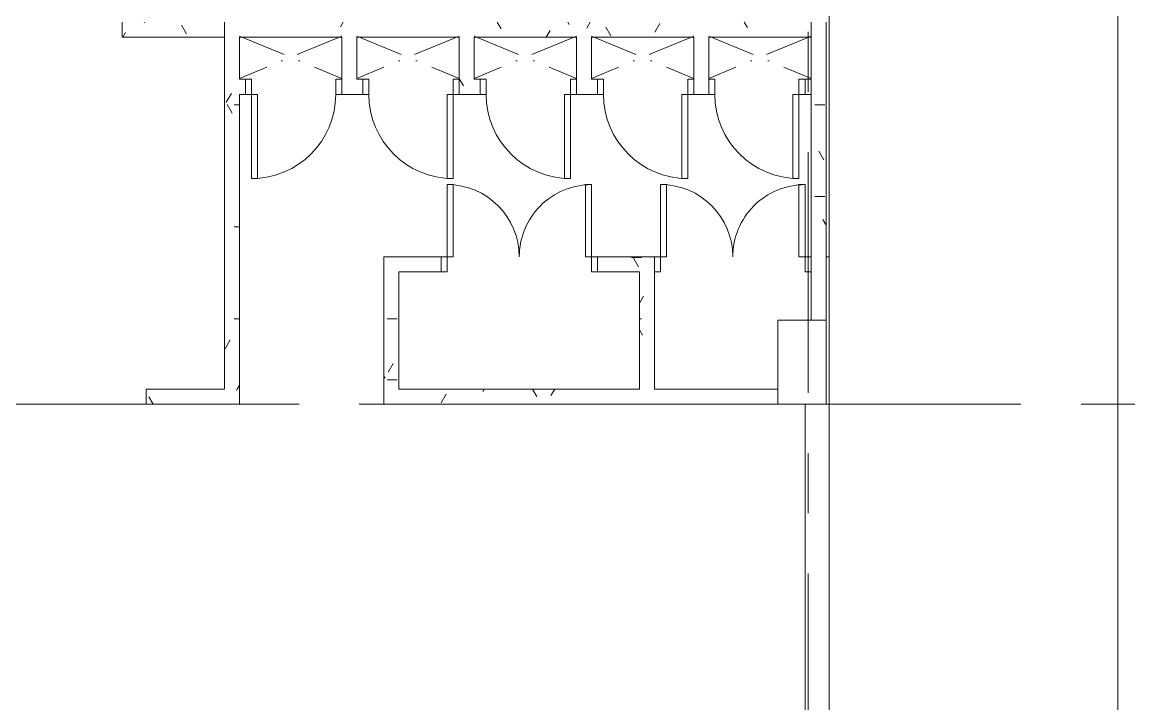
# Model space of a CAD drawing. Header units: millimetres. Extents: x 50620 to 404449, y -131543 to 97.
# Drawn here: x 320581 to 329779, y -30488 to -24823 of the extents above; entities that cross this region are included whole.
import ezdxf

# ---------------------------------------------------------------- set-up
doc = ezdxf.new("R2010")
doc.units = ezdxf.units.MM
doc.linetypes.add('IDA - Grid Line', pattern=[3500, 2000, -500, 500, -500])
doc.linetypes.add('IDA_Stair Clear_2_', pattern=[675, 400, -137.5, 0, -137.5])
doc.layers.add('A-_DETA----_ED', color=6, linetype='Continuous', lineweight=9, true_color=0xff00ff)
doc.layers.add('S-_ANOTGRID_E-1', color=9, linetype='IDA - Grid Line', lineweight=5, true_color=0x808080)
for name, color, linetype, lineweight in [('A-_DETA----_ED-5', 8, 'IDA_Stair Clear_2_', 9), ('A-_DOOR----_E', 8, 'Continuous', 9), ('A-_FLOR----_E', 8, 'Continuous', 9), ('A-_HANR----_E1', 8, 'Continuous', 9), ('A-_HANR----_E3', 8, 'Continuous', 9), ('A-_WALL----_E', 8, 'Continuous', 9), ('A-_WALL----_E-1', 8, 'Continuous', 18), ('A-_WALL----_H-1', 8, 'Continuous', 9), ('A-_WALL----_H-2', 8, 'Continuous', 9), ('A-_WALLPRTN_E-1', 8, 'Continuous', 18), ('M-_ARCHI', 8, 'Continuous', 5), ('S-_COLN----_E', 8, 'Continuous', 5), ('S-_COLN----_E-1', 8, 'Continuous', 5)]:
    doc.layers.add(name, color=color, linetype=linetype, lineweight=lineweight)
pattern_1 = [(6e-11, (102886.37, 38752.37), (1016, 254), [83.82, -678.18, 83.82, -678.18, -4064]), (6e-11, (102886.37, 38752.37), (1016, 254), [-1524, 83.82, -1440.18, 83.82, -678.18, -1778]), (6e-11, (102886.37, 38752.37), (1016, 254), [-3810, 83.82, -424.18, 83.82, -1186.18]), (120, (103267.37, 38879.37), (-727.97045, 752.8818), [83.82, -678.18, 83.82, -678.18, -4064]), (120, (103267.37, 38879.37), (-727.97045, 752.8818), [-1524, 83.82, -1440.18, 83.82, -678.18, -1778]), (120, (103267.37, 38879.37), (-727.97045, 752.8818), [-3810, 83.82, -424.18, 83.82, -1186.18]), (240, (103394.37, 39387.37), (-288.02955, -1006.8818), [83.82, -678.18, 83.82, -678.18, -4064]), (240, (103394.37, 39387.37), (-288.02955, -1006.8818), [-1524, 83.82, -1440.18, 83.82, -678.18, -1778]), (240, (103394.37, 39387.37), (-288.02955, -1006.8818), [-3810, 83.82, -424.18, 83.82, -1186.18])]

# ---------------------------------------------------------------- blocks, each defined once
blk = doc.blocks.new('IDA - F - Double - Swing - 1300L X 2130H - B3-FTD03 - 2HR-5073456-BLK 2 2ND STOREY PLAN')
at = {"layer": 'A-_DOOR----_E'}
for p, q in [((-650, 62.5), (-600, 62.5)), ((-650, -62.5), (-650, 62.5)), ((-600, 62.5), (-600, -62.5)), ((600, 62.5), (650, 62.5)), ((600, -62.5), (600, 62.5)), ((650, 62.5), (650, -62.5)), ((-600, -62.5), (-650, -62.5)), ((-600, -62.5), (-600, -662.5)), ((-550, -62.5), (-600, -62.5)), ((-550, -662.5), (-550, -62.5)), ((550, -62.5), (600, -62.5)), ((550, -662.5), (550, -62.5)), ((600, -62.5), (600, -662.5)), ((650, -62.5), (600, -62.5)), ((-600, -662.5), (-550, -662.5)), ((600, -662.5), (550, -662.5))]:
    blk.add_line(p, q, dxfattribs=at)
for centre, start, end in [((-600, -62.5), 270, 0), ((600, -62.5), 180, 270)]:
    blk.add_arc(centre, 600, start, end, dxfattribs=at)
blk = doc.blocks.new('IDA - F - Single - Swing - 800L X 2130H - B3-FTD04 - 1HR-5073494-BLK 2 2ND STOREY PLAN')
at = {"layer": 'A-_DOOR----_E'}
for p, q in [((350, 762.5), (300, 762.5)), ((300, 762.5), (300, 62.5)), ((350, 62.5), (350, 762.5)), ((-350, 62.5), (-400, 62.5)), ((-400, 62.5), (-400, -62.5)), ((-350, -62.5), (-350, 62.5)), ((300, 62.5), (350, 62.5)), ((400, 62.5), (350, 62.5)), ((350, 62.5), (350, -62.5)), ((400, -62.5), (400, 62.5)), ((-400, -62.5), (-350, -62.5)), ((350, -62.5), (400, -62.5))]:
    blk.add_line(p, q, dxfattribs=at)
blk.add_arc((350, 62.5), 700, 90, 180, dxfattribs=at)
blk = doc.blocks.new('IDA - F - Single - Swing - 800L X 2130H - B3-FTD04 - 1HR-5073492-BLK 2 2ND STOREY PLAN')
at = {"layer": 'A-_DOOR----_E'}
for p, q in [((-400, 62.5), (-350, 62.5)), ((-400, -62.5), (-400, 62.5)), ((-350, 62.5), (-350, -62.5)), ((350, 62.5), (400, 62.5)), ((350, -62.5), (350, 62.5)), ((400, 62.5), (400, -62.5)), ((-350, -62.5), (-400, -62.5)), ((300, -62.5), (350, -62.5)), ((300, -762.5), (300, -62.5)), ((350, -62.5), (350, -762.5)), ((400, -62.5), (350, -62.5)), ((350, -762.5), (300, -762.5))]:
    blk.add_line(p, q, dxfattribs=at)
blk.add_arc((350, -62.5), 700, 180, 270, dxfattribs=at)
blk = doc.blocks.new('Railing - Railing-3375330-BLK 2 2ND STOREY PLAN')
at = {"layer": 'A-_HANR----_E3'}
for p, q in [((71971.6, 71298.5), (72171.6, 71298.5)), ((71971.6, 68348.5), (71971.6, 71298.5)), ((72171.6, 71298.5), (72171.6, 68348.5)), ((72171.6, 68348.5), (71971.6, 68348.5))]:
    blk.add_line(p, q, dxfattribs=at)
blk = doc.blocks.new('IDA - Rectangle Column - 400 x 700-6230627-BLK 2 2ND STOREY PLAN')
at = {"layer": 'S-_COLN----_E-1'}
for p, q in [((200, 350), (-200, 350)), ((-200, 350), (-200, -350)), ((200, -350), (200, 350)), ((-200, -350), (200, -350))]:
    blk.add_line(p, q, dxfattribs=at)
blk = doc.blocks.new('IDA - 2D Void - Line Type_IDA - Hidden 2-1-6035988-BLK 2 2ND STOREY PLAN')
at = {"layer": 'A-_DETA----_ED-5'}
for p, q in [((850, -350), (0, 0)), ((0, -350), (850, 0))]:
    blk.add_line(p, q, dxfattribs=at)
blk = doc.blocks.new('ARCHI 2ND_2024 09 11')
at = {"layer": 'A-_WALL----_H-1', "lineweight": 5}
h = blk.add_hatch(dxfattribs=at)
h.set_pattern_fill('FP_3', color=8, style=0, pattern_type=2)
h.set_pattern_definition(pattern_1)
h.paths.add_polyline_path([(-63575, 3050), (-62725, 3050), (-62725, 3175), (-63575, 3175)])
h = blk.add_hatch(dxfattribs=at)
h.set_pattern_fill('FP_3', color=8, style=0, pattern_type=2)
h.set_pattern_definition(pattern_1)
h.paths.add_polyline_path([(-60075, 3050), (-57850, 3050), (-57850, 3175), (-62725, 3175), (-62725, 3050), (-60075.4, 3050)])
h = blk.add_hatch(dxfattribs=at)
h.set_pattern_fill('FP_3', color=8, style=0, pattern_type=2)
h.set_pattern_definition(pattern_1)
h.paths.add_polyline_path([(-62600, 2575), (-62600, 3050), (-62725, 3050), (-62725, 2575), (-62617.1, 2575)])
h = blk.add_hatch(dxfattribs=at)
h.set_pattern_fill('FP_3', color=8, style=0, pattern_type=2)
h.set_pattern_definition(pattern_1)
h.paths.add_polyline_path([(-61625, 2700), (-61625, 3050), (-61750, 3050), (-61750, 2700)])
h = blk.add_hatch(dxfattribs=at)
h.set_pattern_fill('FP_3', color=8, style=0, pattern_type=2)
h.set_pattern_definition(pattern_1)
h.paths.add_polyline_path([(-60650, 2700), (-60650, 3050), (-60775, 3050), (-60775, 2700)])
h = blk.add_hatch(dxfattribs=at)
h.set_pattern_fill('FP_3', color=8, style=0, pattern_type=2)
h.set_pattern_definition(pattern_1)
h.paths.add_polyline_path([(-59675, 2700), (-59675, 3050), (-59800, 3050), (-59800, 2700)])
h = blk.add_hatch(dxfattribs=at)
h.set_pattern_fill('FP_3', color=8, style=0, pattern_type=2)
h.set_pattern_definition(pattern_1)
h.paths.add_polyline_path([(-60617.3, 2575), (-60600, 2575), (-60600, 2700), (-60775, 2700), (-60775, 2575), (-60650, 2575)])
h.paths.add_polyline_path([(-59675, 2575), (-59625, 2575), (-59625, 2700), (-59800, 2700), (-59800, 2575)])
h.paths.add_polyline_path([(-57900, 2575), (-57850, 2575), (-57850, 2700), (-57900, 2700), (-57900, 2637.5)])
h.paths.add_polyline_path([(-58700, 2575), (-58700, 2700), (-58825, 2700), (-58825, 2575)])
h.paths.add_polyline_path([(-61575, 2575), (-61575, 2700), (-61750, 2700), (-61750, 2575), (-61625, 2575)])
h.paths.add_polyline_path([(-62550, 2575), (-62550, 2700), (-62600, 2700), (-62600, 2575), (-62555.4, 2575)])
h = blk.add_hatch(dxfattribs=at)
h.set_pattern_fill('FP_3', color=8, style=0, pattern_type=2)
h.set_pattern_definition(pattern_1)
h.paths.add_polyline_path([(-62600, 125), (-62600, 2575), (-62725, 2575), (-62725, 125)])
h = blk.add_hatch(dxfattribs=at)
h.set_pattern_fill('FP_3', color=8, style=0, pattern_type=2)
h.set_pattern_definition(pattern_1)
h.paths.add_polyline_path([(-61400, 0), (-61275, 0), (-61275, 1225), (-61400, 1225), (-61400, 125)])
h = blk.add_hatch(dxfattribs=at)
h.set_pattern_fill('FP_3', color=8, style=0, pattern_type=2)
h.set_pattern_definition(pattern_1)
h.paths.add_polyline_path([(-59275, 1100), (-59150, 1100), (-59150, 1225), (-59625, 1225), (-59625, 1100), (-59397.3, 1100)])
h.paths.add_polyline_path([(-60925, 1100), (-60925, 1225), (-61275, 1225), (-61275, 1100)])
h = blk.add_hatch(dxfattribs=at)
h.set_pattern_fill('FP_3', color=8, style=0, pattern_type=2)
h.set_pattern_definition(pattern_1)
h.paths.add_polyline_path([(-59150, 125), (-59150, 1100), (-59275, 1100), (-59275, 125)])
h = blk.add_hatch(dxfattribs=at)
h.set_pattern_fill('FP_3', color=8, style=0, pattern_type=2)
h.set_pattern_definition(pattern_1)
h.paths.add_polyline_path([(-62725, 0), (-62600, 0), (-62600, 125), (-63375, 125), (-63375, 0)])
h = blk.add_hatch(dxfattribs=at)
h.set_pattern_fill('FP_3', color=8, style=0, pattern_type=2)
h.set_pattern_definition(pattern_1)
h.paths.add_polyline_path([(-61275, 0), (-58125, 0), (-58125, 125), (-61275, 125)])
at = {"layer": 'A-_WALL----_H-2', "lineweight": 5}
h = blk.add_hatch(dxfattribs=at)
h.set_pattern_fill('FP_3', color=8, style=0, pattern_type=2)
h.set_pattern_definition(pattern_1)
h.paths.add_polyline_path([(-57725, 1225), (-57725, 2575), (-57850, 2575), (-57850, 1225), (-57739.2, 1225)])
h = blk.add_hatch(dxfattribs=at)
h.set_pattern_fill('FP_3', color=8, style=0, pattern_type=2)
h.set_pattern_definition(pattern_1)
h.paths.add_polyline_path([(-57753.1, 700), (-57725, 700), (-57725, 1225), (-57850, 1225), (-57850, 700)])
at = {"layer": 'A-_FLOR----_E', "color": 8, "lineweight": 5}
for p, q in [((-62725, 2700), (-62725, 3175)), ((-57700, -2950), (-57700, 2700))]:
    blk.add_line(p, q, dxfattribs=at)
at = {"layer": 'A-_WALL----_E', "color": 8, "lineweight": 5}
for p, q in [((-55300, 19732.1), (-55300, -28550)), ((-57850, 3050), (-57850, 3175)), ((-57725, 2575), (-57725, 3175)), ((-57850, 2637.5), (-57850, 2700)), ((-57850, 2575), (-57850, 2637.5)), ((-57725, 1225), (-57725, 2575)), ((-57725, 1225), (-57700, 1225)), ((-57725, 600), (-57725, 1225)), ((-57700, 1225), (-57725, 1225)), ((-57725, 0), (-57725, 600)), ((-57850, 0), (-57725, 0))]:
    blk.add_line(p, q, dxfattribs=at)
at = {"layer": 'A-_WALL----_E-1', "color": 8, "lineweight": 5}
for p, q in [((-57700, 3175), (-57700, 4250)), ((-57700, 2575), (-57700, 3175)), ((-57850, 3050), (-57850, 2700)), ((-57850, 2575), (-57850, 1225)), ((-57700, 1225), (-57700, 2575)), ((-57850, 1225), (-57850, 700)), ((-57700, 0), (-57700, 1225)), ((-57725, 600), (-57725, 0)), ((-57725, 0), (-57700, 0))]:
    blk.add_line(p, q, dxfattribs=at)
at = {"layer": 'A-_WALLPRTN_E-1', "color": 8, "lineweight": 5}
for p, q in [((-63575, 3175), (-63575, 3050)), ((-63575, 3050), (-62725, 3050)), ((-62725, 3050), (-62725, 2575)), ((-62600, 3050), (-61750, 3050)), ((-62600, 2700), (-62600, 3050)), ((-61750, 3050), (-61750, 2700)), ((-61625, 3050), (-60775, 3050)), ((-61625, 2700), (-61625, 3050)), ((-60775, 3050), (-60775, 2700)), ((-60650, 3050), (-59800, 3050)), ((-60650, 2700), (-60650, 3050)), ((-59800, 3050), (-59800, 2700)), ((-59675, 3050), (-58825, 3050)), ((-59675, 2700), (-59675, 3050)), ((-58825, 3050), (-58825, 2700)), ((-58700, 3050), (-57850, 3050)), ((-58700, 2700), (-58700, 3050)), ((-62550, 2700), (-62600, 2700)), ((-62550, 2575), (-62550, 2700)), ((-61750, 2700), (-61750, 2575)), ((-61575, 2700), (-61625, 2700)), ((-61575, 2575), (-61575, 2700)), ((-60775, 2700), (-60775, 2575)), ((-60600, 2700), (-60650, 2700)), ((-60600, 2575), (-60600, 2700)), ((-59800, 2700), (-59800, 2575)), ((-59625, 2700), (-59675, 2700)), ((-59625, 2575), (-59625, 2700)), ((-58825, 2700), (-58825, 2575)), ((-58700, 2575), (-58700, 2700)), ((-57850, 2700), (-57900, 2700)), ((-57900, 2700), (-57900, 2575)), ((-62725, 2575), (-62725, 125)), ((-62600, 2575), (-62550, 2575)), ((-62600, 125), (-62600, 2575)), ((-61750, 2575), (-61575, 2575)), ((-60775, 2575), (-60600, 2575)), ((-59800, 2575), (-59625, 2575)), ((-58825, 2575), (-58700, 2575)), ((-57900, 2575), (-57850, 2575)), ((-61400, 1225), (-61400, 0)), ((-61275, 1225), (-61400, 1225)), ((-60925, 1225), (-61275, 1225)), ((-60925, 1100), (-60925, 1225)), ((-59150, 1225), (-59625, 1225)), ((-59625, 1225), (-59625, 1100)), ((-59150, 1100), (-59150, 1225)), ((-61275, 1100), (-60925, 1100)), ((-61275, 125), (-61275, 1100)), ((-59625, 1100), (-59275, 1100)), ((-59275, 1100), (-59275, 125)), ((-59150, 125), (-59150, 1100)), ((-62725, 125), (-63375, 125)), ((-63375, 125), (-63375, 0)), ((-62600, 0), (-62600, 125)), ((-59275, 125), (-61275, 125)), ((-58125, 125), (-59150, 125)), ((-63375, 0), (-62600, 0)), ((-61400, 0), (-61275, 0)), ((-61275, 0), (-58025, 0))]:
    blk.add_line(p, q, dxfattribs=at)
at = {"layer": 'S-_ANOTGRID_E-1', "color": 8, "lineweight": 5}
for p, q in [((-57875, 26594.8), (-57875, -93697.5)), ((-72105.2, 0), (-40813.8, 0))]:
    blk.add_line(p, q, dxfattribs=at)
at = {"layer": 'A-_DETA----_ED', "color": 8, "lineweight": 5, "rotation": 180.0000000000585}
for p in [(-61750, 2707.8), (-60775, 2707.8), (-59800, 2707.8), (-58825, 2707.8), (-57850, 2707.8)]:
    blk.add_blockref('IDA - 2D Void - Line Type_IDA - Hidden 2-1-6035988-BLK 2 2ND STOREY PLAN', p, dxfattribs=at)
at = {"layer": 'A-_DOOR----_E', "color": 8, "lineweight": 5, "rotation": 180.0000000000585}
for name, p in [('IDA - F - Single - Swing - 800L X 2130H - B3-FTD04 - 1HR-5073494-BLK 2 2ND STOREY PLAN', (-62150, 2637.5)), ('IDA - F - Double - Swing - 1300L X 2130H - B3-FTD03 - 2HR-5073456-BLK 2 2ND STOREY PLAN', (-60275, 1162.5)), ('IDA - F - Double - Swing - 1300L X 2130H - B3-FTD03 - 2HR-5073456-BLK 2 2ND STOREY PLAN', (-58500, 1162.5))]:
    blk.add_blockref(name, p, dxfattribs=at)
at = {"layer": 'A-_DOOR----_E', "color": 8, "lineweight": 5}
for p in [(-61175, 2637.5), (-60200, 2637.5), (-59225, 2637.5), (-58300, 2637.5)]:
    blk.add_blockref('IDA - F - Single - Swing - 800L X 2130H - B3-FTD04 - 1HR-5073492-BLK 2 2ND STOREY PLAN', p, dxfattribs=at)
at = {"layer": 'A-_HANR----_E1', "color": 8, "lineweight": 5}
blk.add_blockref('Railing - Railing-3375330-BLK 2 2ND STOREY PLAN', (-129871.6, -71298.5), dxfattribs=at)
at = {"layer": 'S-_COLN----_E', "color": 8, "lineweight": 5}
blk.add_blockref('IDA - Rectangle Column - 400 x 700-6230627-BLK 2 2ND STOREY PLAN', (-57925, 350), dxfattribs=at)

msp = doc.modelspace()

# ---------------------------------------------------------------- block references
at = {"layer": 'M-_ARCHI', "lineweight": 5, "extrusion": (0.000419962, 1.0854e-05, 1), "rotation": 359.9999887056363}
msp.add_blockref('ARCHI 2ND_2024 09 11', (384987.1, -27998.1, 422.1), dxfattribs=at)

doc.saveas('drawing.dxf')
